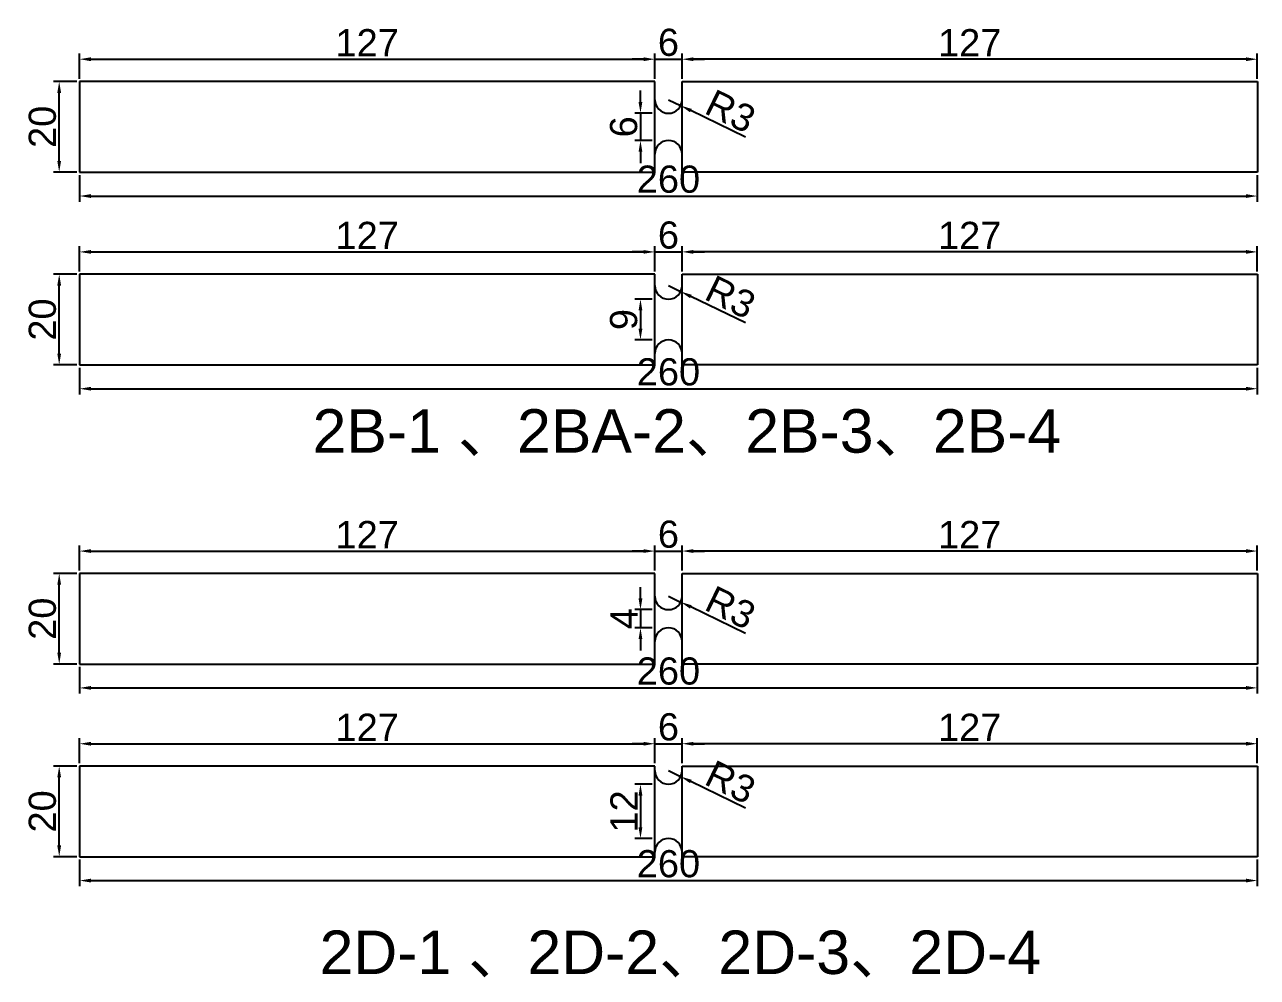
# Model space of a CAD drawing. Header units: millimetres. Extents: x 277 to 35015, y -7843 to 25622.
# Drawn here: x 2888.1 to 3160.2, y 2060.6 to 2270.9 of the extents above; entities that cross this region are included whole.
import ezdxf

# ---------------------------------------------------------------- set-up
doc = ezdxf.new("R2010")
doc.units = ezdxf.units.MM
doc.layers.add('尺寸标注', color=6, linetype='Continuous')
doc.layers.add('标号', color=4, linetype='Continuous')
doc.styles.get("Standard").update_dxf_attribs({"font": 'arial.ttf'})
doc.dimstyles.new('ISO-25-old', dxfattribs={"dimtxt": 6, "dimasz": 2.5, "dimexe": 1.25, "dimexo": 0.625, "dimtad": 1, "dimtxsty": 'Standard', "dimcen": 2.5, "dimadec": 0, "dimazin": 0, "dimtfac": 1, "dimtmove": 0, "dimatfit": 3, "dimfxl": 1, "dimarcsym": 0})

# ---------------------------------------------------------------- blocks, each defined once
blk = doc.blocks.new('*D46')
at = {"layer": 'Defpoints', "color": 0, "transparency": 16777216}
for p in [(2895.76, 2258.34), (2900.24, 2258.34), (2900.24, 2238.34)]:
    blk.add_point(p, dxfattribs=at)
at = {"layer": '尺寸标注', "color": 0, "lineweight": -2, "transparency": 16777216}
for p, q in [((2899.62, 2258.34), (2894.51, 2258.34)), ((2895.76, 2240.84), (2895.76, 2255.84)), ((2899.62, 2238.34), (2894.51, 2238.34))]:
    blk.add_line(p, q, dxfattribs=at)
at = {"layer": '尺寸标注', "color": 0, "transparency": 16777216}
for points in [[(2895.34, 2255.84), (2896.17, 2255.84), (2895.76, 2258.34)], [(2895.34, 2240.84), (2896.17, 2240.84), (2895.76, 2238.34)]]:
    blk.add_solid(points, dxfattribs=at)
at = {"layer": '尺寸标注', "color": 0, "transparency": 16777216, "insert": (2892.07, 2248.34), "char_height": 6, "attachment_point": 5, "rotation": 90}
blk.add_mtext('20', dxfattribs=at)
blk = doc.blocks.new('*D47')
at = {"layer": 'Defpoints', "color": 0, "transparency": 16777216}
for p in [(3027.24, 2251.34), (3024.07, 2245.34), (3027.24, 2245.34)]:
    blk.add_point(p, dxfattribs=at)
at = {"layer": '尺寸标注', "color": 0, "lineweight": -2, "transparency": 16777216}
for p, q in [((3024.07, 2253.84), (3024.07, 2256.34)), ((3026.62, 2251.34), (3022.82, 2251.34)), ((3024.07, 2251.34), (3024.07, 2245.34)), ((3026.62, 2245.34), (3022.82, 2245.34)), ((3024.07, 2242.84), (3024.07, 2240.34))]:
    blk.add_line(p, q, dxfattribs=at)
at = {"layer": '尺寸标注', "color": 0, "transparency": 16777216}
for points in [[(3023.65, 2253.84), (3024.49, 2253.84), (3024.07, 2251.34)], [(3023.65, 2242.84), (3024.49, 2242.84), (3024.07, 2245.34)]]:
    blk.add_solid(points, dxfattribs=at)
at = {"layer": '尺寸标注', "color": 0, "transparency": 16777216, "insert": (3020.38, 2248.34), "char_height": 6, "attachment_point": 5, "rotation": 90}
blk.add_mtext('6', dxfattribs=at)
blk = doc.blocks.new('*D48')
at = {"layer": 'Defpoints', "color": 0, "transparency": 16777216}
for p in [(3030.24, 2254.34), (3032.94, 2253.03)]:
    blk.add_point(p, dxfattribs=at)
at = {"layer": '尺寸标注', "color": 0, "lineweight": -2, "transparency": 16777216}
for p, q in [((3030.24, 2254.34), (3032.94, 2253.03)), ((3047.27, 2246.07), (3035.19, 2251.94))]:
    blk.add_line(p, q, dxfattribs=at)
at = {"layer": '尺寸标注', "color": 0, "transparency": 16777216}
blk.add_solid([(3035.37, 2252.31), (3035.01, 2251.56), (3032.94, 2253.03)], dxfattribs=at)
at = {"layer": '尺寸标注', "color": 0, "transparency": 16777216, "insert": (3043.97, 2251.78), "char_height": 6, "attachment_point": 5, "rotation": 334.116}
blk.add_mtext('R3', dxfattribs=at)
blk = doc.blocks.new('*D50')
at = {"layer": 'Defpoints', "color": 0, "transparency": 16777216}
for p in [(3033.24, 2263.27), (3027.24, 2258.34), (3033.24, 2258.34)]:
    blk.add_point(p, dxfattribs=at)
at = {"layer": '尺寸标注', "color": 0, "lineweight": -2, "transparency": 16777216}
for p, q in [((3027.24, 2258.96), (3027.24, 2264.52)), ((3033.24, 2258.96), (3033.24, 2264.52)), ((3024.74, 2263.27), (3022.24, 2263.27)), ((3027.24, 2263.27), (3033.24, 2263.27)), ((3035.74, 2263.27), (3038.24, 2263.27))]:
    blk.add_line(p, q, dxfattribs=at)
at = {"layer": '尺寸标注', "color": 0, "transparency": 16777216}
for points in [[(3024.74, 2263.69), (3024.74, 2262.85), (3027.24, 2263.27)], [(3035.74, 2263.69), (3035.74, 2262.85), (3033.24, 2263.27)]]:
    blk.add_solid(points, dxfattribs=at)
at = {"layer": '尺寸标注', "color": 0, "transparency": 16777216, "insert": (3030.24, 2266.96), "char_height": 6, "attachment_point": 5}
blk.add_mtext('6', dxfattribs=at)
blk = doc.blocks.new('*D51')
at = {"layer": 'Defpoints', "color": 0, "transparency": 16777216}
for p in [(2895.76, 2215.81), (2900.24, 2215.81), (2900.24, 2195.81)]:
    blk.add_point(p, dxfattribs=at)
at = {"layer": '尺寸标注', "color": 0, "lineweight": -2, "transparency": 16777216}
for p, q in [((2899.62, 2215.81), (2894.51, 2215.81)), ((2895.76, 2198.31), (2895.76, 2213.31)), ((2899.62, 2195.81), (2894.51, 2195.81))]:
    blk.add_line(p, q, dxfattribs=at)
at = {"layer": '尺寸标注', "color": 0, "transparency": 16777216}
for points in [[(2895.34, 2213.31), (2896.17, 2213.31), (2895.76, 2215.81)], [(2895.34, 2198.31), (2896.17, 2198.31), (2895.76, 2195.81)]]:
    blk.add_solid(points, dxfattribs=at)
at = {"layer": '尺寸标注', "color": 0, "transparency": 16777216, "insert": (2892.07, 2205.81), "char_height": 6, "attachment_point": 5, "rotation": 90}
blk.add_mtext('20', dxfattribs=at)
blk = doc.blocks.new('*D52')
at = {"layer": 'Defpoints', "color": 0, "transparency": 16777216}
for p in [(3027.24, 2210.31), (3024.07, 2201.31), (3027.24, 2201.31)]:
    blk.add_point(p, dxfattribs=at)
at = {"layer": '尺寸标注', "color": 0, "lineweight": -2, "transparency": 16777216}
for p, q in [((3026.62, 2210.31), (3022.82, 2210.31)), ((3024.07, 2207.81), (3024.07, 2203.81)), ((3026.62, 2201.31), (3022.82, 2201.31))]:
    blk.add_line(p, q, dxfattribs=at)
at = {"layer": '尺寸标注', "color": 0, "transparency": 16777216}
for points in [[(3023.65, 2207.81), (3024.49, 2207.81), (3024.07, 2210.31)], [(3023.65, 2203.81), (3024.49, 2203.81), (3024.07, 2201.31)]]:
    blk.add_solid(points, dxfattribs=at)
at = {"layer": '尺寸标注', "color": 0, "transparency": 16777216, "insert": (3020.38, 2205.81), "char_height": 6, "attachment_point": 5, "rotation": 90}
blk.add_mtext('9', dxfattribs=at)
blk = doc.blocks.new('*D53')
at = {"layer": 'Defpoints', "color": 0, "transparency": 16777216}
for p in [(3030.24, 2213.31), (3032.94, 2212)]:
    blk.add_point(p, dxfattribs=at)
at = {"layer": '尺寸标注', "color": 0, "lineweight": -2, "transparency": 16777216}
for p, q in [((3030.24, 2213.31), (3032.94, 2212)), ((3047.27, 2205.05), (3035.19, 2210.91))]:
    blk.add_line(p, q, dxfattribs=at)
at = {"layer": '尺寸标注', "color": 0, "transparency": 16777216}
blk.add_solid([(3035.37, 2211.28), (3035.01, 2210.53), (3032.94, 2212)], dxfattribs=at)
at = {"layer": '尺寸标注', "color": 0, "transparency": 16777216, "insert": (3043.97, 2210.75), "char_height": 6, "attachment_point": 5, "rotation": 334.116}
blk.add_mtext('R3', dxfattribs=at)
blk = doc.blocks.new('*D55')
at = {"layer": 'Defpoints', "color": 0, "transparency": 16777216}
for p in [(3033.24, 2220.74), (3027.24, 2215.81), (3033.24, 2215.81)]:
    blk.add_point(p, dxfattribs=at)
at = {"layer": '尺寸标注', "color": 0, "lineweight": -2, "transparency": 16777216}
for p, q in [((3024.74, 2220.74), (3022.24, 2220.74)), ((3027.24, 2216.44), (3027.24, 2221.99)), ((3027.24, 2220.74), (3033.24, 2220.74)), ((3033.24, 2216.44), (3033.24, 2221.99)), ((3035.74, 2220.74), (3038.24, 2220.74))]:
    blk.add_line(p, q, dxfattribs=at)
at = {"layer": '尺寸标注', "color": 0, "transparency": 16777216}
for points in [[(3024.74, 2221.16), (3024.74, 2220.33), (3027.24, 2220.74)], [(3035.74, 2221.16), (3035.74, 2220.33), (3033.24, 2220.74)]]:
    blk.add_solid(points, dxfattribs=at)
at = {"layer": '尺寸标注', "color": 0, "transparency": 16777216, "insert": (3030.24, 2224.43), "char_height": 6, "attachment_point": 5}
blk.add_mtext('6', dxfattribs=at)
blk = doc.blocks.new('*D17')
at = {"layer": 'Defpoints', "color": 0, "transparency": 16777216}
for p in [(2895.76, 2149.78), (2900.24, 2149.78), (2900.24, 2129.78)]:
    blk.add_point(p, dxfattribs=at)
at = {"layer": '尺寸标注', "color": 0, "lineweight": -2, "transparency": 16777216}
for p, q in [((2899.62, 2149.78), (2894.51, 2149.78)), ((2895.76, 2132.28), (2895.76, 2147.28)), ((2899.62, 2129.78), (2894.51, 2129.78))]:
    blk.add_line(p, q, dxfattribs=at)
at = {"layer": '尺寸标注', "color": 0, "transparency": 16777216}
for points in [[(2895.34, 2147.28), (2896.17, 2147.28), (2895.76, 2149.78)], [(2895.34, 2132.28), (2896.17, 2132.28), (2895.76, 2129.78)]]:
    blk.add_solid(points, dxfattribs=at)
at = {"layer": '尺寸标注', "color": 0, "transparency": 16777216, "insert": (2892.07, 2139.78), "char_height": 6, "attachment_point": 5, "rotation": 90}
blk.add_mtext('20', dxfattribs=at)
blk = doc.blocks.new('*D18')
at = {"layer": 'Defpoints', "color": 0, "transparency": 16777216}
for p in [(3027.24, 2141.78), (3024.07, 2137.78), (3027.24, 2137.78)]:
    blk.add_point(p, dxfattribs=at)
at = {"layer": '尺寸标注', "color": 0, "lineweight": -2, "transparency": 16777216}
for p, q in [((3024.07, 2144.28), (3024.07, 2146.78)), ((3026.62, 2141.78), (3022.82, 2141.78)), ((3024.07, 2141.78), (3024.07, 2137.78)), ((3026.62, 2137.78), (3022.82, 2137.78)), ((3024.07, 2135.28), (3024.07, 2132.78))]:
    blk.add_line(p, q, dxfattribs=at)
at = {"layer": '尺寸标注', "color": 0, "transparency": 16777216}
for points in [[(3023.65, 2144.28), (3024.49, 2144.28), (3024.07, 2141.78)], [(3023.65, 2135.28), (3024.49, 2135.28), (3024.07, 2137.78)]]:
    blk.add_solid(points, dxfattribs=at)
at = {"layer": '尺寸标注', "color": 0, "transparency": 16777216, "insert": (3020.45, 2139.78), "char_height": 6, "attachment_point": 5, "rotation": 90}
blk.add_mtext('4', dxfattribs=at)
blk = doc.blocks.new('*D19')
at = {"layer": 'Defpoints', "color": 0, "transparency": 16777216}
for p in [(3030.24, 2144.78), (3032.94, 2143.47)]:
    blk.add_point(p, dxfattribs=at)
at = {"layer": '尺寸标注', "color": 0, "lineweight": -2, "transparency": 16777216}
for p, q in [((3030.24, 2144.78), (3032.94, 2143.47)), ((3047.27, 2136.52), (3035.19, 2142.38))]:
    blk.add_line(p, q, dxfattribs=at)
at = {"layer": '尺寸标注', "color": 0, "transparency": 16777216}
blk.add_solid([(3035.37, 2142.75), (3035.01, 2142), (3032.94, 2143.47)], dxfattribs=at)
at = {"layer": '尺寸标注', "color": 0, "transparency": 16777216, "insert": (3043.97, 2142.22), "char_height": 6, "attachment_point": 5, "rotation": 334.116}
blk.add_mtext('R3', dxfattribs=at)
blk = doc.blocks.new('*D21')
at = {"layer": 'Defpoints', "color": 0, "transparency": 16777216}
for p in [(3033.24, 2154.71), (3027.24, 2149.78), (3033.24, 2149.78)]:
    blk.add_point(p, dxfattribs=at)
at = {"layer": '尺寸标注', "color": 0, "lineweight": -2, "transparency": 16777216}
for p, q in [((3027.24, 2150.4), (3027.24, 2155.96)), ((3033.24, 2150.4), (3033.24, 2155.96)), ((3024.74, 2154.71), (3022.24, 2154.71)), ((3027.24, 2154.71), (3033.24, 2154.71)), ((3035.74, 2154.71), (3038.24, 2154.71))]:
    blk.add_line(p, q, dxfattribs=at)
at = {"layer": '尺寸标注', "color": 0, "transparency": 16777216}
for points in [[(3024.74, 2155.13), (3024.74, 2154.3), (3027.24, 2154.71)], [(3035.74, 2155.13), (3035.74, 2154.3), (3033.24, 2154.71)]]:
    blk.add_solid(points, dxfattribs=at)
at = {"layer": '尺寸标注', "color": 0, "transparency": 16777216, "insert": (3030.24, 2158.4), "char_height": 6, "attachment_point": 5}
blk.add_mtext('6', dxfattribs=at)
blk = doc.blocks.new('*D22')
at = {"layer": 'Defpoints', "color": 0, "transparency": 16777216}
for p in [(2895.76, 2107.25), (2900.24, 2107.25), (2900.24, 2087.25)]:
    blk.add_point(p, dxfattribs=at)
at = {"layer": '尺寸标注', "color": 0, "lineweight": -2, "transparency": 16777216}
for p, q in [((2899.62, 2107.25), (2894.51, 2107.25)), ((2895.76, 2089.75), (2895.76, 2104.75)), ((2899.62, 2087.25), (2894.51, 2087.25))]:
    blk.add_line(p, q, dxfattribs=at)
at = {"layer": '尺寸标注', "color": 0, "transparency": 16777216}
for points in [[(2895.34, 2104.75), (2896.17, 2104.75), (2895.76, 2107.25)], [(2895.34, 2089.75), (2896.17, 2089.75), (2895.76, 2087.25)]]:
    blk.add_solid(points, dxfattribs=at)
at = {"layer": '尺寸标注', "color": 0, "transparency": 16777216, "insert": (2892.07, 2097.25), "char_height": 6, "attachment_point": 5, "rotation": 90}
blk.add_mtext('20', dxfattribs=at)
blk = doc.blocks.new('*D23')
at = {"layer": 'Defpoints', "color": 0, "transparency": 16777216}
for p in [(3027.24, 2103.25), (3024.07, 2091.25), (3027.24, 2091.25)]:
    blk.add_point(p, dxfattribs=at)
at = {"layer": '尺寸标注', "color": 0, "lineweight": -2, "transparency": 16777216}
for p, q in [((3026.62, 2103.25), (3022.82, 2103.25)), ((3024.07, 2100.75), (3024.07, 2093.75)), ((3026.62, 2091.25), (3022.82, 2091.25))]:
    blk.add_line(p, q, dxfattribs=at)
at = {"layer": '尺寸标注', "color": 0, "transparency": 16777216}
for points in [[(3023.65, 2100.75), (3024.49, 2100.75), (3024.07, 2103.25)], [(3023.65, 2093.75), (3024.49, 2093.75), (3024.07, 2091.25)]]:
    blk.add_solid(points, dxfattribs=at)
at = {"layer": '尺寸标注', "color": 0, "transparency": 16777216, "insert": (3020.43, 2097.25), "char_height": 6, "attachment_point": 5, "rotation": 90}
blk.add_mtext('12', dxfattribs=at)
blk = doc.blocks.new('*D24')
at = {"layer": 'Defpoints', "color": 0, "transparency": 16777216}
for p in [(3030.24, 2106.25), (3032.94, 2104.94)]:
    blk.add_point(p, dxfattribs=at)
at = {"layer": '尺寸标注', "color": 0, "lineweight": -2, "transparency": 16777216}
for p, q in [((3030.24, 2106.25), (3032.94, 2104.94)), ((3047.27, 2097.99), (3035.19, 2103.85))]:
    blk.add_line(p, q, dxfattribs=at)
at = {"layer": '尺寸标注', "color": 0, "transparency": 16777216}
blk.add_solid([(3035.37, 2104.23), (3035.01, 2103.48), (3032.94, 2104.94)], dxfattribs=at)
at = {"layer": '尺寸标注', "color": 0, "transparency": 16777216, "insert": (3043.97, 2103.7), "char_height": 6, "attachment_point": 5, "rotation": 334.116}
blk.add_mtext('R3', dxfattribs=at)
blk = doc.blocks.new('*D26')
at = {"layer": 'Defpoints', "color": 0, "transparency": 16777216}
for p in [(3033.24, 2112.19), (3027.24, 2107.25), (3033.24, 2107.25)]:
    blk.add_point(p, dxfattribs=at)
at = {"layer": '尺寸标注', "color": 0, "lineweight": -2, "transparency": 16777216}
for p, q in [((3024.74, 2112.19), (3022.24, 2112.19)), ((3027.24, 2107.88), (3027.24, 2113.44)), ((3027.24, 2112.19), (3033.24, 2112.19)), ((3033.24, 2107.88), (3033.24, 2113.44)), ((3035.74, 2112.19), (3038.24, 2112.19))]:
    blk.add_line(p, q, dxfattribs=at)
at = {"layer": '尺寸标注', "color": 0, "transparency": 16777216}
for points in [[(3024.74, 2112.6), (3024.74, 2111.77), (3027.24, 2112.19)], [(3035.74, 2112.6), (3035.74, 2111.77), (3033.24, 2112.19)]]:
    blk.add_solid(points, dxfattribs=at)
at = {"layer": '尺寸标注', "color": 0, "transparency": 16777216, "insert": (3030.24, 2115.88), "char_height": 6, "attachment_point": 5}
blk.add_mtext('6', dxfattribs=at)
blk = doc.blocks.new('*D32')
at = {"layer": 'Defpoints', "color": 0, "transparency": 16777216}
for p in [(3027.24, 2263.27), (2900.24, 2258.34), (3027.24, 2258.34)]:
    blk.add_point(p, dxfattribs=at)
at = {"layer": '尺寸标注', "color": 0, "lineweight": -2, "transparency": 16777216}
for p, q in [((2900.24, 2258.96), (2900.24, 2264.52)), ((3027.24, 2258.96), (3027.24, 2264.52)), ((2902.74, 2263.27), (3024.74, 2263.27))]:
    blk.add_line(p, q, dxfattribs=at)
at = {"layer": '尺寸标注', "color": 0, "transparency": 16777216}
for points in [[(2902.74, 2263.69), (2902.74, 2262.85), (2900.24, 2263.27)], [(3024.74, 2263.69), (3024.74, 2262.85), (3027.24, 2263.27)]]:
    blk.add_solid(points, dxfattribs=at)
at = {"layer": '尺寸标注', "color": 0, "transparency": 16777216, "insert": (2963.74, 2266.91), "char_height": 6, "attachment_point": 5}
blk.add_mtext('127', dxfattribs=at)
blk = doc.blocks.new('*D33')
at = {"layer": 'Defpoints', "color": 0, "transparency": 16777216}
for p in [(3033.24, 2263.27), (3033.24, 2258.34), (3160.24, 2258.34)]:
    blk.add_point(p, dxfattribs=at)
at = {"layer": '尺寸标注', "color": 0, "lineweight": -2, "transparency": 16777216}
for p, q in [((3033.24, 2258.96), (3033.24, 2264.52)), ((3160.24, 2258.96), (3160.24, 2264.52)), ((3157.74, 2263.27), (3035.74, 2263.27))]:
    blk.add_line(p, q, dxfattribs=at)
at = {"layer": '尺寸标注', "color": 0, "transparency": 16777216}
for points in [[(3035.74, 2263.69), (3035.74, 2262.85), (3033.24, 2263.27)], [(3157.74, 2263.69), (3157.74, 2262.85), (3160.24, 2263.27)]]:
    blk.add_solid(points, dxfattribs=at)
at = {"layer": '尺寸标注', "color": 0, "transparency": 16777216, "insert": (3096.74, 2266.91), "char_height": 6, "attachment_point": 5}
blk.add_mtext('127', dxfattribs=at)
blk = doc.blocks.new('*D1')
at = {"layer": 'Defpoints', "color": 0, "transparency": 16777216}
for p in [(2900.24, 2238.34), (3160.24, 2238.34), (3160.24, 2233.07)]:
    blk.add_point(p, dxfattribs=at)
at = {"layer": '尺寸标注', "color": 0, "lineweight": -2, "transparency": 16777216}
for p, q in [((2900.24, 2237.71), (2900.24, 2231.82)), ((3160.24, 2237.71), (3160.24, 2231.82)), ((2902.74, 2233.07), (3157.74, 2233.07))]:
    blk.add_line(p, q, dxfattribs=at)
at = {"layer": '尺寸标注', "color": 0, "transparency": 16777216}
for points in [[(2902.74, 2233.49), (2902.74, 2232.65), (2900.24, 2233.07)], [(3157.74, 2233.49), (3157.74, 2232.65), (3160.24, 2233.07)]]:
    blk.add_solid(points, dxfattribs=at)
at = {"layer": '尺寸标注', "color": 0, "transparency": 16777216, "insert": (3030.24, 2236.76), "char_height": 6, "attachment_point": 5}
blk.add_mtext('260', dxfattribs=at)
blk = doc.blocks.new('*D2')
at = {"layer": 'Defpoints', "color": 0, "transparency": 16777216}
for p in [(3027.24, 2220.74), (2900.24, 2215.81), (3027.24, 2215.81)]:
    blk.add_point(p, dxfattribs=at)
at = {"layer": '尺寸标注', "color": 0, "lineweight": -2, "transparency": 16777216}
for p, q in [((2900.24, 2216.44), (2900.24, 2221.99)), ((2902.74, 2220.74), (3024.74, 2220.74)), ((3027.24, 2216.44), (3027.24, 2221.99))]:
    blk.add_line(p, q, dxfattribs=at)
at = {"layer": '尺寸标注', "color": 0, "transparency": 16777216}
for points in [[(2902.74, 2221.16), (2902.74, 2220.33), (2900.24, 2220.74)], [(3024.74, 2221.16), (3024.74, 2220.33), (3027.24, 2220.74)]]:
    blk.add_solid(points, dxfattribs=at)
at = {"layer": '尺寸标注', "color": 0, "transparency": 16777216, "insert": (2963.74, 2224.38), "char_height": 6, "attachment_point": 5}
blk.add_mtext('127', dxfattribs=at)
blk = doc.blocks.new('*D3')
at = {"layer": 'Defpoints', "color": 0, "transparency": 16777216}
for p in [(3033.24, 2220.74), (3033.24, 2215.81), (3160.24, 2215.81)]:
    blk.add_point(p, dxfattribs=at)
at = {"layer": '尺寸标注', "color": 0, "lineweight": -2, "transparency": 16777216}
for p, q in [((3033.24, 2216.44), (3033.24, 2221.99)), ((3157.74, 2220.74), (3035.74, 2220.74)), ((3160.24, 2216.44), (3160.24, 2221.99))]:
    blk.add_line(p, q, dxfattribs=at)
at = {"layer": '尺寸标注', "color": 0, "transparency": 16777216}
for points in [[(3035.74, 2221.16), (3035.74, 2220.33), (3033.24, 2220.74)], [(3157.74, 2221.16), (3157.74, 2220.33), (3160.24, 2220.74)]]:
    blk.add_solid(points, dxfattribs=at)
at = {"layer": '尺寸标注', "color": 0, "transparency": 16777216, "insert": (3096.74, 2224.38), "char_height": 6, "attachment_point": 5}
blk.add_mtext('127', dxfattribs=at)
blk = doc.blocks.new('*D4')
at = {"layer": 'Defpoints', "color": 0, "transparency": 16777216}
for p in [(2900.24, 2195.81), (3160.24, 2195.81), (3160.24, 2190.54)]:
    blk.add_point(p, dxfattribs=at)
at = {"layer": '尺寸标注', "color": 0, "lineweight": -2, "transparency": 16777216}
for p, q in [((2900.24, 2195.19), (2900.24, 2189.29)), ((3160.24, 2195.19), (3160.24, 2189.29)), ((2902.74, 2190.54), (3157.74, 2190.54))]:
    blk.add_line(p, q, dxfattribs=at)
at = {"layer": '尺寸标注', "color": 0, "transparency": 16777216}
for points in [[(2902.74, 2190.96), (2902.74, 2190.13), (2900.24, 2190.54)], [(3157.74, 2190.96), (3157.74, 2190.13), (3160.24, 2190.54)]]:
    blk.add_solid(points, dxfattribs=at)
at = {"layer": '尺寸标注', "color": 0, "transparency": 16777216, "insert": (3030.24, 2194.23), "char_height": 6, "attachment_point": 5}
blk.add_mtext('260', dxfattribs=at)
blk = doc.blocks.new('*D5')
at = {"layer": 'Defpoints', "color": 0, "transparency": 16777216}
for p in [(3027.24, 2154.71), (2900.24, 2149.78), (3027.24, 2149.78)]:
    blk.add_point(p, dxfattribs=at)
at = {"layer": '尺寸标注', "color": 0, "lineweight": -2, "transparency": 16777216}
for p, q in [((2900.24, 2150.4), (2900.24, 2155.96)), ((3027.24, 2150.4), (3027.24, 2155.96)), ((2902.74, 2154.71), (3024.74, 2154.71))]:
    blk.add_line(p, q, dxfattribs=at)
at = {"layer": '尺寸标注', "color": 0, "transparency": 16777216}
for points in [[(2902.74, 2155.13), (2902.74, 2154.3), (2900.24, 2154.71)], [(3024.74, 2155.13), (3024.74, 2154.3), (3027.24, 2154.71)]]:
    blk.add_solid(points, dxfattribs=at)
at = {"layer": '尺寸标注', "color": 0, "transparency": 16777216, "insert": (2963.74, 2158.35), "char_height": 6, "attachment_point": 5}
blk.add_mtext('127', dxfattribs=at)
blk = doc.blocks.new('*D6')
at = {"layer": 'Defpoints', "color": 0, "transparency": 16777216}
for p in [(3033.24, 2154.71), (3033.24, 2149.78), (3160.24, 2149.78)]:
    blk.add_point(p, dxfattribs=at)
at = {"layer": '尺寸标注', "color": 0, "lineweight": -2, "transparency": 16777216}
for p, q in [((3033.24, 2150.4), (3033.24, 2155.96)), ((3160.24, 2150.4), (3160.24, 2155.96)), ((3157.74, 2154.71), (3035.74, 2154.71))]:
    blk.add_line(p, q, dxfattribs=at)
at = {"layer": '尺寸标注', "color": 0, "transparency": 16777216}
for points in [[(3035.74, 2155.13), (3035.74, 2154.3), (3033.24, 2154.71)], [(3157.74, 2155.13), (3157.74, 2154.3), (3160.24, 2154.71)]]:
    blk.add_solid(points, dxfattribs=at)
at = {"layer": '尺寸标注', "color": 0, "transparency": 16777216, "insert": (3096.74, 2158.35), "char_height": 6, "attachment_point": 5}
blk.add_mtext('127', dxfattribs=at)
blk = doc.blocks.new('*D7')
at = {"layer": 'Defpoints', "color": 0, "transparency": 16777216}
for p in [(2900.24, 2129.78), (3160.24, 2129.78), (3160.24, 2124.51)]:
    blk.add_point(p, dxfattribs=at)
at = {"layer": '尺寸标注', "color": 0, "lineweight": -2, "transparency": 16777216}
for p, q in [((2900.24, 2129.15), (2900.24, 2123.26)), ((3160.24, 2129.15), (3160.24, 2123.26)), ((2902.74, 2124.51), (3157.74, 2124.51))]:
    blk.add_line(p, q, dxfattribs=at)
at = {"layer": '尺寸标注', "color": 0, "transparency": 16777216}
for points in [[(2902.74, 2124.93), (2902.74, 2124.1), (2900.24, 2124.51)], [(3157.74, 2124.93), (3157.74, 2124.1), (3160.24, 2124.51)]]:
    blk.add_solid(points, dxfattribs=at)
at = {"layer": '尺寸标注', "color": 0, "transparency": 16777216, "insert": (3030.24, 2128.2), "char_height": 6, "attachment_point": 5}
blk.add_mtext('260', dxfattribs=at)
blk = doc.blocks.new('*D8')
at = {"layer": 'Defpoints', "color": 0, "transparency": 16777216}
for p in [(3027.24, 2112.19), (2900.24, 2107.25), (3027.24, 2107.25)]:
    blk.add_point(p, dxfattribs=at)
at = {"layer": '尺寸标注', "color": 0, "lineweight": -2, "transparency": 16777216}
for p, q in [((2900.24, 2107.88), (2900.24, 2113.44)), ((2902.74, 2112.19), (3024.74, 2112.19)), ((3027.24, 2107.88), (3027.24, 2113.44))]:
    blk.add_line(p, q, dxfattribs=at)
at = {"layer": '尺寸标注', "color": 0, "transparency": 16777216}
for points in [[(2902.74, 2112.6), (2902.74, 2111.77), (2900.24, 2112.19)], [(3024.74, 2112.6), (3024.74, 2111.77), (3027.24, 2112.19)]]:
    blk.add_solid(points, dxfattribs=at)
at = {"layer": '尺寸标注', "color": 0, "transparency": 16777216, "insert": (2963.74, 2115.82), "char_height": 6, "attachment_point": 5}
blk.add_mtext('127', dxfattribs=at)
blk = doc.blocks.new('*D9')
at = {"layer": 'Defpoints', "color": 0, "transparency": 16777216}
for p in [(3033.24, 2112.19), (3033.24, 2107.25), (3160.24, 2107.25)]:
    blk.add_point(p, dxfattribs=at)
at = {"layer": '尺寸标注', "color": 0, "lineweight": -2, "transparency": 16777216}
for p, q in [((3033.24, 2107.88), (3033.24, 2113.44)), ((3157.74, 2112.19), (3035.74, 2112.19)), ((3160.24, 2107.88), (3160.24, 2113.44))]:
    blk.add_line(p, q, dxfattribs=at)
at = {"layer": '尺寸标注', "color": 0, "transparency": 16777216}
for points in [[(3035.74, 2112.6), (3035.74, 2111.77), (3033.24, 2112.19)], [(3157.74, 2112.6), (3157.74, 2111.77), (3160.24, 2112.19)]]:
    blk.add_solid(points, dxfattribs=at)
at = {"layer": '尺寸标注', "color": 0, "transparency": 16777216, "insert": (3096.74, 2115.82), "char_height": 6, "attachment_point": 5}
blk.add_mtext('127', dxfattribs=at)
blk = doc.blocks.new('*D10')
at = {"layer": 'Defpoints', "color": 0, "transparency": 16777216}
for p in [(2900.24, 2087.25), (3160.24, 2087.25), (3160.24, 2081.99)]:
    blk.add_point(p, dxfattribs=at)
at = {"layer": '尺寸标注', "color": 0, "lineweight": -2, "transparency": 16777216}
for p, q in [((2900.24, 2086.63), (2900.24, 2080.74)), ((3160.24, 2086.63), (3160.24, 2080.74)), ((2902.74, 2081.99), (3157.74, 2081.99))]:
    blk.add_line(p, q, dxfattribs=at)
at = {"layer": '尺寸标注', "color": 0, "transparency": 16777216}
for points in [[(2902.74, 2082.4), (2902.74, 2081.57), (2900.24, 2081.99)], [(3157.74, 2082.4), (3157.74, 2081.57), (3160.24, 2081.99)]]:
    blk.add_solid(points, dxfattribs=at)
at = {"layer": '尺寸标注', "color": 0, "transparency": 16777216, "insert": (3030.24, 2085.67), "char_height": 6, "attachment_point": 5}
blk.add_mtext('260', dxfattribs=at)

msp = doc.modelspace()

# ---------------------------------------------------------------- linework, layer by layer
for p, q in [((2900.243, 2258.337), (2900.243, 2238.337)), ((3027.243, 2258.337), (2900.243, 2258.337)), ((3027.243, 2238.337), (3027.243, 2258.337)), ((3033.243, 2238.337), (3033.243, 2258.337)), ((3033.243, 2258.337), (3160.243, 2258.337)), ((3160.243, 2258.337), (3160.243, 2238.337)), ((2900.243, 2238.337), (3027.243, 2238.337)), ((3160.243, 2238.337), (3033.243, 2238.337)), ((2900.243, 2215.81), (2900.243, 2195.81)), ((3027.243, 2215.81), (2900.243, 2215.81)), ((3027.243, 2195.81), (3027.243, 2215.81)), ((3033.243, 2195.81), (3033.243, 2215.81)), ((3033.243, 2215.81), (3160.243, 2215.81)), ((3160.243, 2215.81), (3160.243, 2195.81)), ((2900.243, 2195.81), (3027.243, 2195.81)), ((3160.243, 2195.81), (3033.243, 2195.81)), ((2900.243, 2149.779), (2900.243, 2129.779)), ((3027.243, 2149.779), (2900.243, 2149.779)), ((3027.243, 2129.779), (3027.243, 2149.779)), ((3033.243, 2129.779), (3033.243, 2149.779)), ((3033.243, 2149.779), (3160.243, 2149.779)), ((3160.243, 2149.779), (3160.243, 2129.779)), ((2900.243, 2129.779), (3027.243, 2129.779)), ((3160.243, 2129.779), (3033.243, 2129.779)), ((2900.243, 2107.252), (2900.243, 2087.252)), ((3027.243, 2107.252), (2900.243, 2107.252)), ((3027.243, 2087.252), (3027.243, 2107.252)), ((3033.243, 2087.252), (3033.243, 2107.252)), ((3033.243, 2107.252), (3160.243, 2107.252)), ((3160.243, 2107.252), (3160.243, 2087.252)), ((2900.243, 2087.252), (3027.243, 2087.252)), ((3160.243, 2087.252), (3033.243, 2087.252))]:
    msp.add_line(p, q)
for centre, start, end in [((3030.243, 2254.337), 180, 0), ((3030.243, 2242.337), 0, 180), ((3030.243, 2213.31), 180, 0), ((3030.243, 2198.31), 0, 180), ((3030.243, 2144.779), 180, 0), ((3030.243, 2134.779), 0, 180), ((3030.243, 2106.252), 180, 0), ((3030.243, 2088.252), 0, 180)]:
    msp.add_arc(centre, 3, start, end)

# ---------------------------------------------------------------- texts
at = {"layer": '标号', "char_height": 9.6, "attachment_point": 7}
for s, insert in [('2B-1 {\\fSimSun|b0|i0|c134|p2;、}2BA-2{\\fSimSun|b0|i0|c134|p2;、}2B-3{\\fSimSun|b0|i0|c134|p2;、}2B-4', (2951.691, 2175.688)), ('2D-1 {\\fSimSun|b0|i0|c134|p2;、}2D-2{\\fSimSun|b0|i0|c134|p2;、}2D-3{\\fSimSun|b0|i0|c134|p2;、}2D-4', (2953.237, 2060.627))]:
    msp.add_mtext_dynamic_manual_height_columns(s, width=192.35927, gutter_width=12.5, heights=[0], dxfattribs=dict(at, insert=insert))

# ---------------------------------------------------------------- dimensions: what is measured, and where the dimension line sits
at = {"layer": '尺寸标注'}
for p1, p2, distance, picture, middle in [((2900.243, 2258.337), (3027.243, 2258.337), 4.935, '*D32', (2963.743, 2266.909)), ((3027.243, 2258.337), (3033.243, 2258.337), 4.935, '*D50', (3030.243, 2266.96)), ((3160.243, 2258.337), (3033.243, 2258.337), -4.935, '*D33', (3096.743, 2266.909)), ((2900.243, 2238.337), (2900.243, 2258.337), 4.487, '*D46', (2892.068, 2248.337)), ((3027.243, 2251.337), (3027.243, 2245.337), -3.173, '*D47', (3020.382, 2248.337)), ((2900.243, 2238.337), (3160.243, 2238.337), -5.266, '*D1', (3030.243, 2236.759)), ((2900.243, 2215.81), (3027.243, 2215.81), 4.935, '*D2', (2963.743, 2224.382)), ((3027.243, 2215.81), (3033.243, 2215.81), 4.935, '*D55', (3030.243, 2224.433)), ((3160.243, 2215.81), (3033.243, 2215.81), -4.935, '*D3', (3096.743, 2224.382)), ((2900.243, 2195.81), (2900.243, 2215.81), 4.487, '*D51', (2892.068, 2205.81)), ((3027.243, 2210.31), (3027.243, 2201.31), -3.173, '*D52', (3020.382, 2205.81)), ((2900.243, 2195.81), (3160.243, 2195.81), -5.266, '*D4', (3030.243, 2194.233)), ((2900.243, 2149.779), (3027.243, 2149.779), 4.935, '*D5', (2963.743, 2158.351)), ((3027.243, 2149.779), (3033.243, 2149.779), 4.935, '*D21', (3030.243, 2158.402)), ((3160.243, 2149.779), (3033.243, 2149.779), -4.935, '*D6', (3096.743, 2158.351)), ((2900.243, 2129.779), (2900.243, 2149.779), 4.487, '*D17', (2892.068, 2139.779)), ((2900.243, 2129.779), (3160.243, 2129.779), -5.266, '*D7', (3030.243, 2128.202)), ((2900.243, 2107.252), (3027.243, 2107.252), 4.935, '*D8', (2963.743, 2115.825)), ((3027.243, 2107.252), (3033.243, 2107.252), 4.935, '*D26', (3030.243, 2115.876)), ((3160.243, 2107.252), (3033.243, 2107.252), -4.935, '*D9', (3096.743, 2115.825)), ((2900.243, 2087.252), (2900.243, 2107.252), 4.487, '*D22', (2892.068, 2097.252)), ((3027.243, 2103.252), (3027.243, 2091.252), -3.173, '*D23', (3020.433, 2097.252)), ((2900.243, 2087.252), (3160.243, 2087.252), -5.266, '*D10', (3030.243, 2085.675))]:
    dim = msp.add_aligned_dim(p1=p1, p2=p2, distance=distance, dimstyle='ISO-25-old', dxfattribs=at)
    dim.commit()
    dim.dimension.update_dxf_attribs({"geometry": picture, "text_midpoint": middle})
for center, mpoint, picture, middle in [((3030.243, 2254.337), (3032.942, 2253.027), '*D48', (3043.966, 2251.78)), ((3030.243, 2213.31), (3032.942, 2212.001), '*D53', (3043.966, 2210.753)), ((3030.243, 2144.779), (3032.942, 2143.469), '*D19', (3043.966, 2142.222)), ((3030.243, 2106.252), (3032.942, 2104.943), '*D24', (3043.966, 2103.696))]:
    dim = msp.add_radius_dim(center=center, mpoint=mpoint, dimstyle='ISO-25-old', dxfattribs=at)
    dim.commit()
    dim.dimension.update_dxf_attribs({"geometry": picture, "text_midpoint": middle})
dim = msp.add_linear_dim(base=(3024.07, 2137.779), p1=(3027.243, 2141.779), p2=(3027.243, 2137.779), angle=270, dimstyle='ISO-25-old', dxfattribs=at)
dim.commit()
dim.dimension.update_dxf_attribs({"geometry": '*D18', "text_midpoint": (3024.07, 2139.779), "dimtype": 161})

doc.saveas('drawing.dxf')
